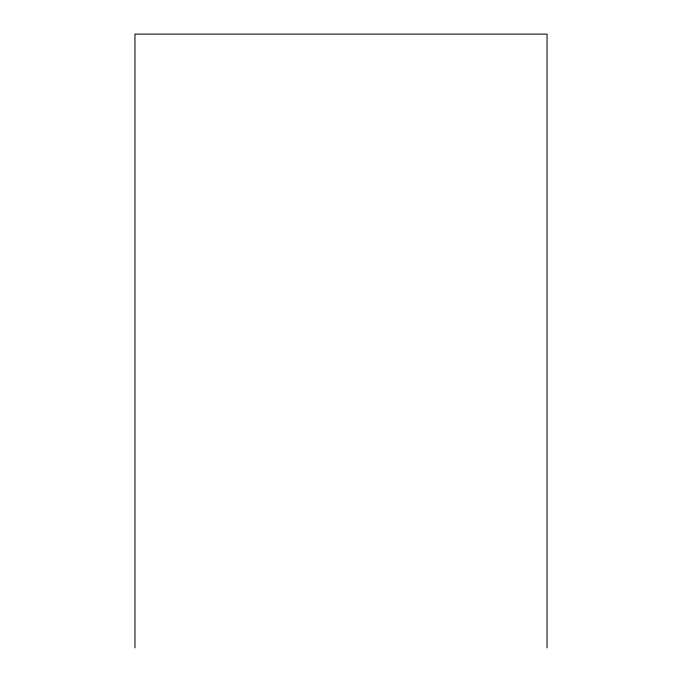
<?xml version="1.0" encoding="UTF-8"?>
<svg xmlns="http://www.w3.org/2000/svg" width="682" height="682" viewBox="0 0 682 682"><rect width="100%" height="100%" fill="white"/><g stroke="black" fill="none" stroke-linecap="round" stroke-linejoin="round"><path stroke-width="1.02" d="M547.032 647.9L547.032 34.1L134.968 34.1L134.968 647.9"/></g></svg>
